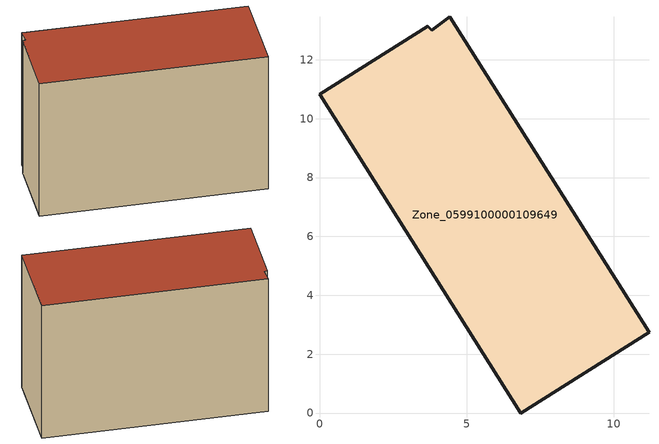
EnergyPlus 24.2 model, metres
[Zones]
Zone_0599100000109649
 floor ground (C_G): 3.82,13 4.42,13.45 11.19,2.74 6.84,0 0,10.82 3.67,13.13 z0
 wall outside (C_F): 6.84,0 11.19,2.74 4.42,13.45 3.82,13 3.67,13.13 0,10.82 6.84,0 z0:8.68
 roof outside (C_R): 4.42,13.45 3.82,13 3.67,13.13 0,10.82 6.84,0 11.19,2.74 z8.68
[BUILDING]
Pand.0599100000109649: North Axis=0; Terrain=City; Loads Convergence Tolerance Value=0.04; Temperature Convergence Tolerance Value=0.4; Solar Distribution=FullExterior; Maximum Number of Warmup Days=25; Minimum Number of Warmup Days=1
[Site:Location]
Rotterdam.The.Hague.AP_ZH_NLD Design_Conditions: Latitude=51.96; Longitude=4.45; Time Zone=1; Elevation=-4.5
[SITE:GROUNDTEMPERATURE:BUILDINGSURFACE]
18, 18, 18, 18, 18, 18, 18, 18, 18, 18, 18, 18
[MATERIAL] Thermal Absorptance=0.9; Solar Absorptance=0.7; Visible Absorptance=0.7
Name | Roughness | Thickness | Conductivity | Density | Specific Heat
G.TI.1975-1991 | MediumSmooth | 0.15 | 0.288461 | 540 | 1210
F.TI.1975-1991 | Rough | 0.3 | 0.230769 | 1920 | 840
R.TI.1975-1991 | MediumRough | 0.2 | 0.153846 | 1500 | 1000
[CONSTRUCTION]
C_G: G.TI.1975-1991
C_F: F.TI.1975-1991
C_R: R.TI.1975-1991
[ZONE]
Zone_0599100000109649: Type=1; Multiplier=1; Ceiling Height=Autocalculate; Volume=Autocalculate; Floor Area=autocalculate; Part of Total Floor Area=Yes
[ZONEINFILTRATION:DESIGNFLOWRATE]
Infil_Zone_0599100000109649: Zone or ZoneList or Space or SpaceList=Zone_0599100000109649; Schedule=AlwaysOn; Design Flow Rate Calculation Method=Flow/Area; Flow Rate per Floor Area=0.003; Constant Term Coefficient=1; Temperature Term Coefficient=0; Velocity Term Coefficient=0; Velocity Squared Term Coefficient=0
[HVACTEMPLATE:ZONE:IDEALLOADSAIRSYSTEM]
Zone_0599100000109649: Maximum Heating Supply Air Temperature=50; Minimum Cooling Supply Air Temperature=13; Maximum Heating Supply Air Humidity Ratio=0.0156; Minimum Cooling Supply Air Humidity Ratio=0.0077; Heating Limit=NoLimit; Cooling Limit=NoLimit; Dehumidification Control Type=ConstantSensibleHeatRatio; Cooling Sensible Heat Ratio=0.7; Dehumidification Setpoint=60; Humidification Control Type=None; Humidification Setpoint=30; Outdoor Air Method=None; Outdoor Air Flow Rate per Person=0.00944; Outdoor Air Flow Rate per Zone Floor Area=0; Outdoor Air Flow Rate per Zone=0; Demand Controlled Ventilation Type=None; Outdoor Air Economizer Type=NoEconomizer; Heat Recovery Type=None; Sensible Heat Recovery Effectiveness=0.7; Latent Heat Recovery Effectiveness=0.65
[ZONECONTROL:THERMOSTAT]
ThermostatControl_Zone_0599100000109649: Zone or ZoneList=Zone_0599100000109649; Control Type Schedule=DualSetpointControlType; Control 1=Thermostat_Zone_0599100000109649; Temperature Difference Between Cutout And Setpoint=0
[THERMOSTATSETPOINT:DUALSETPOINT]
Thermostat_Zone_0599100000109649: Heating Setpoint Temperature Schedule=HeatingSetpoint_Zone_0599100000109649; Cooling Setpoint Temperature Schedule=CoolingSetpoint_Zone_0599100000109649
[SCHEDULE:COMPACT]
HeatingSetpoint_Zone_0599100000109649: Through: 12/31, For: AllDays, Until: 24:00, 21
CoolingSetpoint_Zone_0599100000109649: Through: 12/31, For: AllDays, Until: 24:00, 24
DualSetpointControlType: Through: 12/31, For: AllDays, Until: 24:00, 4
AlwaysOn: Through: 12/31, For: AllDays, Until: 24:00, 1
